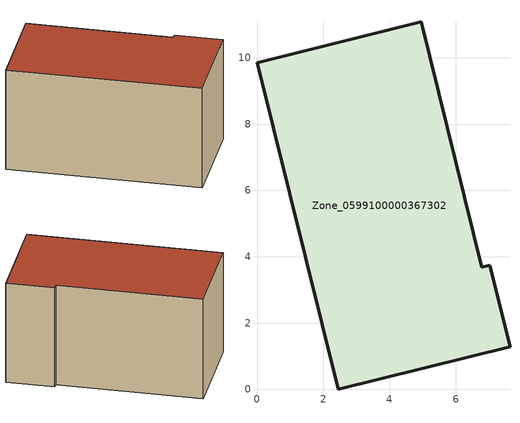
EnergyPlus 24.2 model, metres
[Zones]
Zone_0599100000367302
 floor ground (C_G): 2.45,0 0,9.85 4.95,11.09 6.78,3.68 7.02,3.74 7.63,1.29 z0
 wall outside (C_F): 2.45,0 7.63,1.29 7.02,3.74 6.78,3.68 4.95,11.09 0,9.85 2.45,0 z0:5.7
 roof outside (C_R): 0,9.85 2.45,0 7.63,1.29 7.02,3.74 6.78,3.68 4.95,11.09 z5.7
[BUILDING]
Pand.0599100000367302: North Axis=0; Terrain=City; Loads Convergence Tolerance Value=0.04; Temperature Convergence Tolerance Value=0.4; Solar Distribution=FullExterior; Maximum Number of Warmup Days=25; Minimum Number of Warmup Days=1
[Site:Location]
Rotterdam.The.Hague.AP_ZH_NLD Design_Conditions: Latitude=51.96; Longitude=4.45; Time Zone=1; Elevation=-4.5
[SITE:GROUNDTEMPERATURE:BUILDINGSURFACE]
18, 18, 18, 18, 18, 18, 18, 18, 18, 18, 18, 18
[MATERIAL] Thermal Absorptance=0.9; Solar Absorptance=0.7; Visible Absorptance=0.7
Name | Roughness | Thickness | Conductivity | Density | Specific Heat
G.TI.1992-2005 | MediumSmooth | 0.15 | 0.06 | 540 | 1210
F.TI.1992-2005 | Rough | 0.3 | 0.12 | 1920 | 840
R.TI.1992-2005 | MediumRough | 0.2 | 0.08 | 1500 | 1000
[CONSTRUCTION]
C_G: G.TI.1992-2005
C_F: F.TI.1992-2005
C_R: R.TI.1992-2005
[ZONE]
Zone_0599100000367302: Type=1; Multiplier=1; Ceiling Height=Autocalculate; Volume=Autocalculate; Floor Area=autocalculate; Part of Total Floor Area=Yes
[ZONEINFILTRATION:DESIGNFLOWRATE]
Infil_Zone_0599100000367302: Zone or ZoneList or Space or SpaceList=Zone_0599100000367302; Schedule=AlwaysOn; Design Flow Rate Calculation Method=Flow/Area; Flow Rate per Floor Area=0.0015; Constant Term Coefficient=1; Temperature Term Coefficient=0; Velocity Term Coefficient=0; Velocity Squared Term Coefficient=0
[HVACTEMPLATE:ZONE:IDEALLOADSAIRSYSTEM]
Zone_0599100000367302: Maximum Heating Supply Air Temperature=50; Minimum Cooling Supply Air Temperature=13; Maximum Heating Supply Air Humidity Ratio=0.0156; Minimum Cooling Supply Air Humidity Ratio=0.0077; Heating Limit=NoLimit; Cooling Limit=NoLimit; Dehumidification Control Type=ConstantSensibleHeatRatio; Cooling Sensible Heat Ratio=0.7; Dehumidification Setpoint=60; Humidification Control Type=None; Humidification Setpoint=30; Outdoor Air Method=None; Outdoor Air Flow Rate per Person=0.00944; Outdoor Air Flow Rate per Zone Floor Area=0; Outdoor Air Flow Rate per Zone=0; Demand Controlled Ventilation Type=None; Outdoor Air Economizer Type=NoEconomizer; Heat Recovery Type=None; Sensible Heat Recovery Effectiveness=0.7; Latent Heat Recovery Effectiveness=0.65
[ZONECONTROL:THERMOSTAT]
ThermostatControl_Zone_0599100000367302: Zone or ZoneList=Zone_0599100000367302; Control Type Schedule=DualSetpointControlType; Control 1=Thermostat_Zone_0599100000367302; Temperature Difference Between Cutout And Setpoint=0
[THERMOSTATSETPOINT:DUALSETPOINT]
Thermostat_Zone_0599100000367302: Heating Setpoint Temperature Schedule=HeatingSetpoint_Zone_0599100000367302; Cooling Setpoint Temperature Schedule=CoolingSetpoint_Zone_0599100000367302
[SCHEDULE:COMPACT]
HeatingSetpoint_Zone_0599100000367302: Through: 12/31, For: AllDays, Until: 24:00, 21
CoolingSetpoint_Zone_0599100000367302: Through: 12/31, For: AllDays, Until: 24:00, 24
DualSetpointControlType: Through: 12/31, For: AllDays, Until: 24:00, 4
AlwaysOn: Through: 12/31, For: AllDays, Until: 24:00, 1
